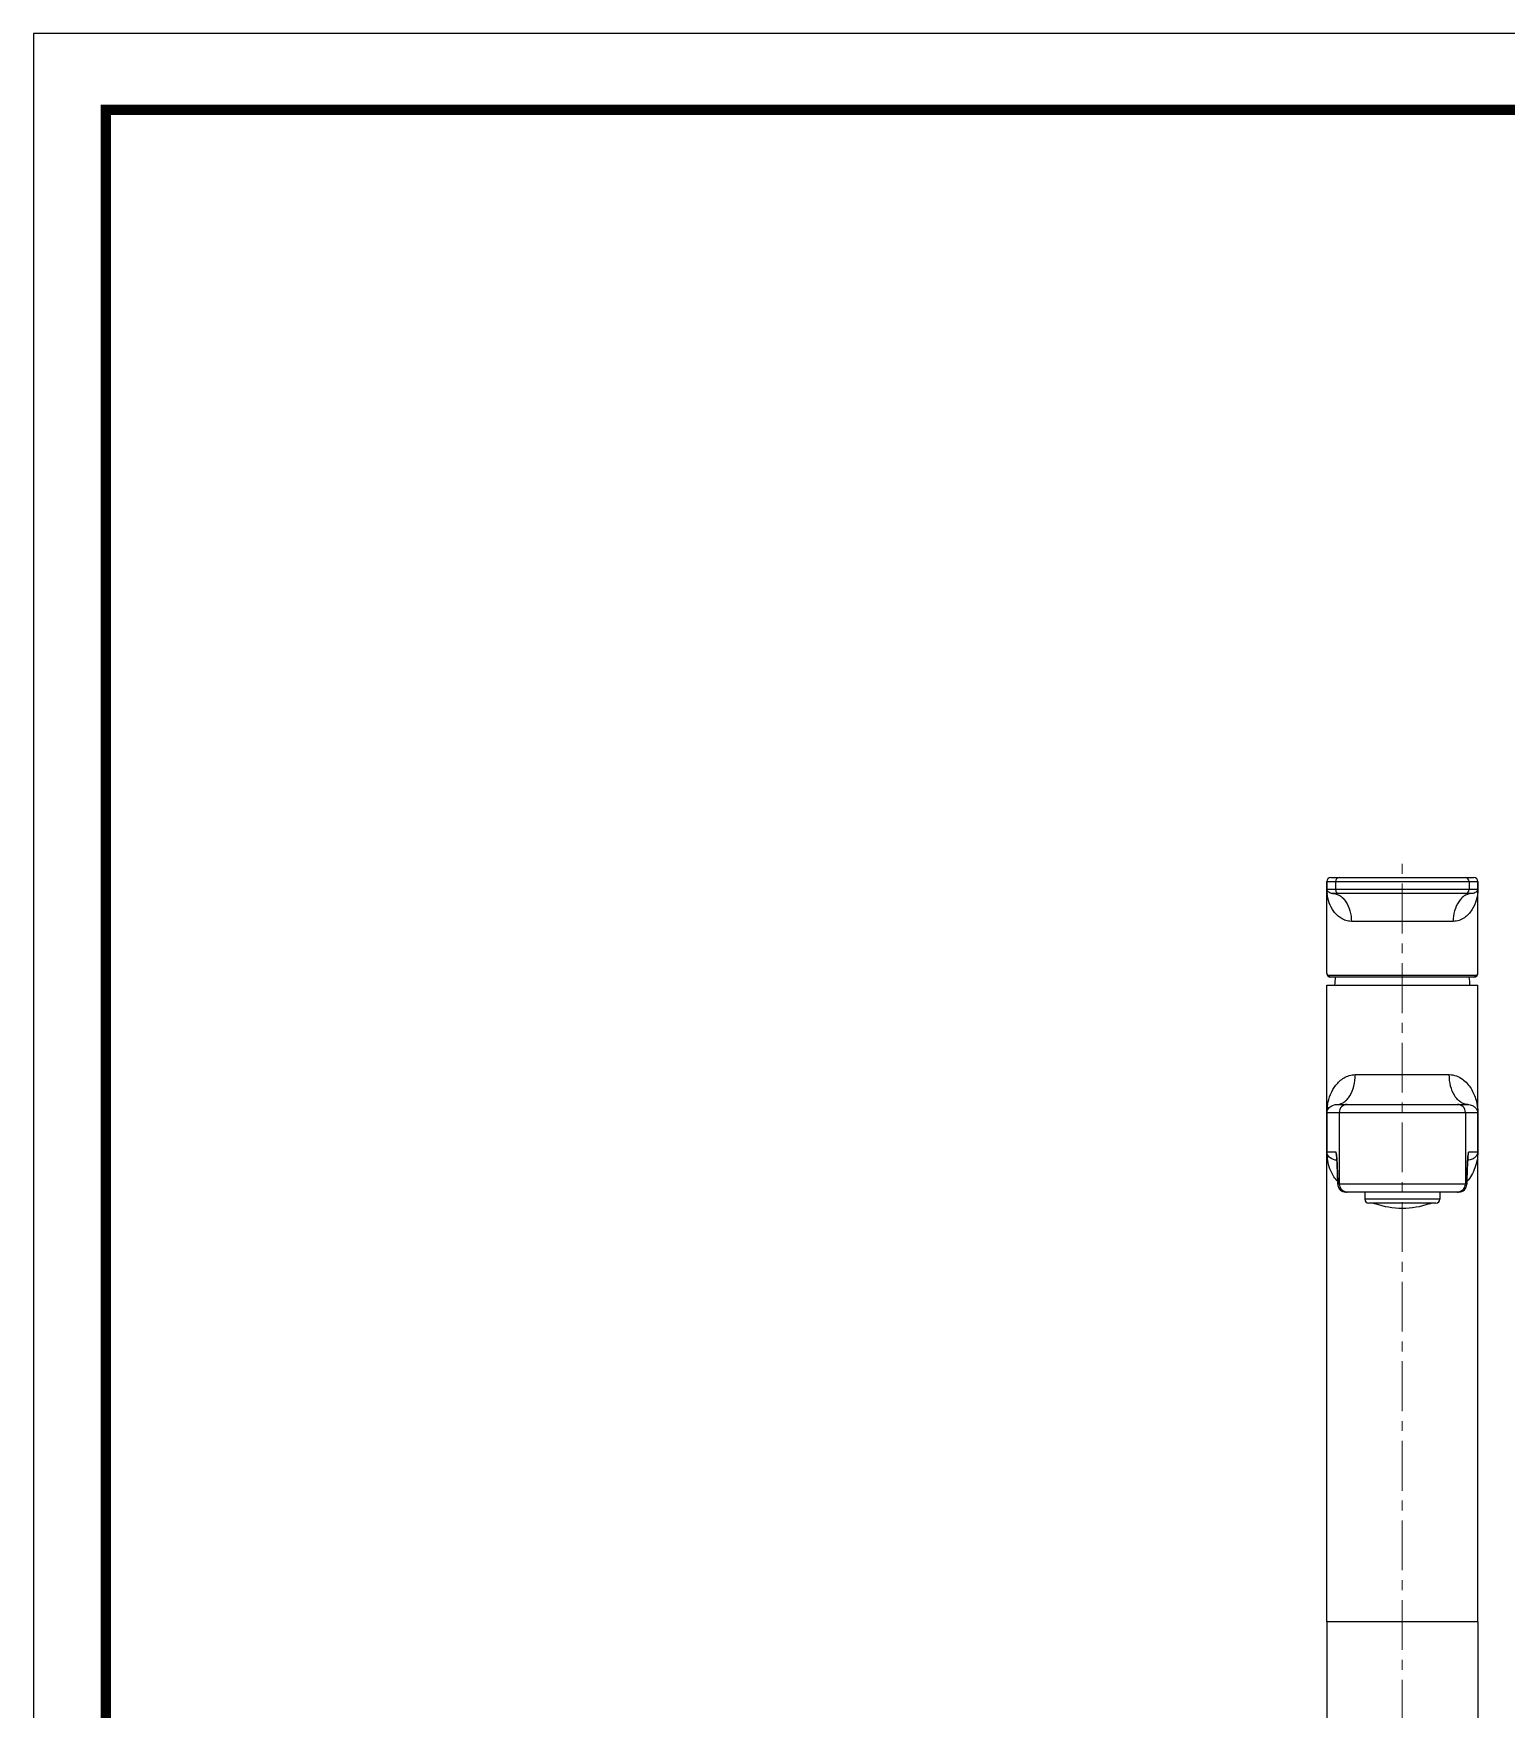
# Model space of a CAD drawing. Extents: x 0 to 1128, y 0 to 827.
# Drawn here: x 0 to 370.2, y 405.8 to 826.8 of the extents above; entities that cross this region are included whole.
import ezdxf

# ---------------------------------------------------------------- set-up
doc = ezdxf.new("R2010")
doc.units = 0
doc.header["$LTSCALE"] = 10
doc.header["$MEASUREMENT"] = 0
doc.linetypes.add('CENTER', pattern=[2, 1.25, -0.25, 0.25, -0.25])
doc.layers.get('0').update_dxf_attribs({"linetype": 'CONTINUOUS'})
for name, color, linetype in [('1', 7, 'CONTINUOUS'), ('BODY', 7, 'CONTINUOUS'), ('DEF_LAYER_ASSEM_MEMBER', 7, 'CONTINUOUS')]:
    doc.layers.add(name, color=color, linetype=linetype)

msp = doc.modelspace()

# ---------------------------------------------------------------- linework, layer by layer
at = {"ltscale": 0.5}
msp.add_lwpolyline([(0, 0), (1128.4, 0), (1128.4, 826.8), (0, 826.8)], close=True, dxfattribs=at)
at = {"color": 5, "linetype": 'ByBlock', "lineweight": 200, "const_width": 2.6}
msp.add_lwpolyline([(18.14, 35.4), (1110.14, 35.4), (1110.14, 807.6), (18.14, 807.6)], close=True, dxfattribs=at)
at = {"layer": '1', "color": 7, "linetype": 'Continuous'}
for p, q in [((334.53, 535.75), (334.53, 533.97)), ((353.43, 535.75), (353.43, 533.97)), ((352.43, 532.97), (335.53, 532.97))]:
    msp.add_line(p, q, dxfattribs=at)
at = {"layer": '1', "color": 9, "linetype": 'Continuous'}
msp.add_line((353.43, 533.97), (334.53, 533.97), dxfattribs=at)
at = {"layer": '1', "color": 7, "linetype": 'Continuous'}
for centre, radius, start, end in [((335.53, 533.97), 1, 180, 270), ((343.98, 552.47), 20.8, 249.6875, 250.6408), ((343.98, 512.34), 21.62, 108.3978, 108.5746), ((343.98, 552.47), 20.76, 250.8056, 289.1944), ((343.98, 512.34), 21.62, 71.4254, 71.6022), ((343.98, 552.47), 20.8, 289.3592, 290.3125), ((352.43, 533.97), 1, 270, 0)]:
    msp.add_arc(centre, radius, start, end, dxfattribs=at)
at = {"layer": 'BODY', "color": 1, "linetype": 'CENTER', "lineweight": 5}
msp.add_line((343.98, 300.73), (343.98, 618.75), dxfattribs=at)
at = {"layer": 'DEF_LAYER_ASSEM_MEMBER', "color": 7, "linetype": 'Continuous'}
for p, q in [((325.98, 614.75), (361.97, 614.75)), ((324.98, 590.77), (324.98, 613.75)), ((361.48, 610.75), (326.47, 610.75)), ((362.98, 590.77), (362.98, 613.75)), ((324.98, 590.76), (324.98, 590.67)), ((324.98, 590.76), (324.98, 590.76)), ((361.94, 589.75), (326.01, 589.75)), ((326.01, 589.75), (326.01, 589.75)), ((362.97, 590.66), (362.98, 590.76)), ((362.98, 590.76), (362.98, 590.76)), ((324.98, 427.75), (324.98, 587.75)), ((324.98, 587.75), (362.98, 587.75)), ((362.98, 427.75), (362.98, 587.75)), ((327.51, 557.75), (360.44, 557.75)), ((327.55, 543.75), (327.51, 543.75)), ((360.44, 543.75), (360.4, 543.75)), ((327.76, 538.21), (327.77, 537.7)), ((358.18, 535.75), (329.77, 535.75)), ((360.18, 537.7), (360.2, 538.27)), ((324.98, 427.75), (324.98, 307.75)), ((362.98, 427.75), (324.98, 427.75)), ((362.98, 427.75), (362.98, 307.75))]:
    msp.add_line(p, q, dxfattribs=at)
at = {"layer": 'DEF_LAYER_ASSEM_MEMBER', "color": 9, "linetype": 'Continuous'}
for p, q in [((324.98, 613.75), (324.98, 611.75)), ((324.98, 613.75), (362.98, 613.75)), ((362.97, 611.75), (324.98, 611.75)), ((327.18, 613.75), (327.18, 611.75)), ((360.77, 613.75), (360.77, 611.75)), ((362.97, 613.75), (362.97, 611.75)), ((356.77, 603.75), (331.18, 603.75)), ((325.53, 590.25), (362.42, 590.25)), ((332.17, 565.25), (355.78, 565.25)), ((324.98, 555.75), (324.98, 545.75)), ((324.98, 555.75), (362.97, 555.75)), ((328.12, 555.75), (328.12, 537.75)), ((359.83, 555.75), (359.83, 537.75)), ((362.97, 555.75), (362.97, 545.75)), ((327.3, 545.75), (324.98, 545.75)), ((362.97, 545.75), (360.65, 545.75)), ((327.77, 537.7), (327.77, 537.75)), ((360.18, 537.75), (327.77, 537.75)), ((360.18, 537.7), (360.18, 537.75))]:
    msp.add_line(p, q, dxfattribs=at)
at = {"layer": 'DEF_LAYER_ASSEM_MEMBER', "color": 7, "linetype": 'Continuous'}
for points in [[(324.98, 590.67), (325.14, 590.15), (325.57, 589.82), (326.01, 589.75)], [(361.94, 589.75), (362.38, 589.82), (362.8, 590.15), (362.97, 590.66)], [(327.42, 545.14), (327.42, 545.15), (327.43, 545.08)], [(327.43, 545.08), (327.45, 544.98), (327.46, 544.83), (327.48, 544.64), (327.5, 544.41), (327.52, 544.15), (327.54, 543.83), (327.56, 543.48), (327.59, 543.08), (327.61, 542.64), (327.63, 542.15), (327.65, 541.61), (327.67, 541.03), (327.69, 540.39), (327.72, 539.71), (327.74, 538.99), (327.76, 538.21)], [(360.2, 538.27), (360.22, 539.06), (360.24, 539.8), (360.26, 540.49), (360.28, 541.13), (360.3, 541.72), (360.33, 542.25), (360.35, 542.74), (360.37, 543.18), (360.39, 543.58), (360.41, 543.93), (360.44, 544.24), (360.46, 544.5), (360.48, 544.72), (360.5, 544.9), (360.51, 545.04), (360.52, 545.12), (360.53, 545.14)]]:
    msp.add_lwpolyline(points, dxfattribs=at)
for centre, radius, start, end in [((325.98, 613.75), 1, 90, 180), ((361.98, 613.75), 1, 0, 90), ((340.28, 587.75), 13.3, 171.3188, 180), ((347.67, 587.75), 13.3, 0, 8.6812), ((329.77, 537.75), 2, 181.2905, 269.997), ((358.18, 537.75), 2, 270.003, 358.7095)]:
    msp.add_arc(centre, radius, start, end, dxfattribs=at)
at = {"layer": 'DEF_LAYER_ASSEM_MEMBER', "color": 9, "linetype": 'Continuous'}
for centre, radius, start, end in [((325.98, 613.75), 1, 90.0137, 180.0073), ((328.18, 613.75), 1, 90.0137, 180.0073), ((359.77, 613.75), 1, 359.9927, 89.9863), ((361.97, 613.75), 1, 359.9927, 89.9863), ((326.18, 612.2), 1.28, 200.7347, 206.838), ((335.95, 612.13), 10.97, 181.9744, 187.2155), ((328.18, 611.75), 1, 179.9927, 269.9863), ((359.77, 611.75), 1, 270.0137, 0.0073), ((338.26, 555.33), 13.29, 176.3535, 178.2042), ((338.16, 555.34), 13.18, 169.4773, 176.3636), ((330.12, 555.75), 2, 90.0137, 180.0073), ((357.83, 555.75), 2, 359.9927, 89.9863), ((338.26, 546.16), 13.29, 181.7958, 183.6465), ((338.16, 546.15), 13.18, 183.6364, 190.5227), ((329.32, 545.75), 2.02, 180.0653, 198.0317), ((329.29, 545.74), 1.99, 198.0792, 200.2844), ((327.51, 540.88), 2.86, 89.3108, 89.9999), ((360.44, 540.88), 2.86, 90.0001, 90.6877), ((358.66, 545.74), 1.99, 339.7135, 341.9437), ((358.63, 545.75), 2.02, 341.9908, 359.9348), ((329.74, 537.75), 1.97, 180.0007, 181.3077), ((329.78, 537.75), 2.02, 181.3509, 197.6622), ((329.77, 537.75), 2, 197.7156, 206.1402), ((329.77, 537.75), 2, 206.1394, 215.7653), ((330.12, 537.75), 2, 179.994, 259.9543), ((329.77, 537.75), 2.01, 215.8053, 226.6748), ((329.77, 537.75), 2, 226.6705, 233.8727), ((329.77, 537.75), 2, 233.9116, 246.6918), ((329.77, 537.74), 1.99, 246.7017, 251.9994), ((329.77, 537.76), 2.01, 252.05, 269.9349), ((330.12, 537.75), 2, 259.9526, 269.9694), ((357.83, 537.75), 2, 270.0306, 280.0474), ((357.83, 537.75), 2, 280.0457, 0.006), ((358.18, 537.75), 2, 270.0132, 358.7179), ((358.21, 537.75), 1.97, 358.6923, 359.9993)]:
    msp.add_arc(centre, radius, start, end, dxfattribs=at)
for points, start_tangent, end_tangent in [([(326.47, 610.75), (325.52, 611.07), (325.04, 611.62)], (-1, 0.000011), (-0.450793, 0.892629)), ([(331.18, 603.75), (329.8, 603.96), (328.6, 604.52), (327.6, 605.3), (326.78, 606.24), (325.64, 608.4), (325.06, 610.75)], (-1, -0.000004), (-0.125659, 0.992073)), ([(326.47, 610.75), (327.39, 610.61), (328.28, 610.21), (329.09, 609.57), (329.8, 608.7), (330.83, 606.43), (331.18, 603.75)], (1, 0), (0, -1)), ([(362.97, 611.75), (362.55, 609.12), (361.46, 606.67), (360.62, 605.58), (359.57, 604.67), (358.29, 604.01), (356.77, 603.75)], (-0.034467, -0.999406), (-1, 0.000002)), ([(361.48, 610.75), (360.56, 610.61), (359.67, 610.21), (358.86, 609.57), (358.15, 608.7), (357.12, 606.43), (356.77, 603.75)], (-1, 0), (0, -1)), ([(362.97, 611.75), (362.5, 611.12), (361.48, 610.75)], (-0.353242, -0.935532), (-1, -0.000014)), ([(324.98, 590.76), (324.98, 590.69)], (0.000833, -1), (0.082536, -0.996588)), ([(324.98, 590.69), (325.03, 590.49), (325.13, 590.36), (325.53, 590.25)], (0.082536, -0.996588), (1, -0.000277)), ([(325.53, 590.25), (325.67, 589.89), (326.01, 589.75)], (0, -1), (0.999998, -0.001874)), ([(362.42, 590.25), (362.28, 589.89), (361.94, 589.75)], (0, -1), (-0.999998, -0.001954)), ([(362.42, 590.25), (362.82, 590.36), (362.92, 590.49), (362.97, 590.69)], (1, 0.000277), (0.081836, 0.996646)), ([(362.97, 590.69), (362.98, 590.76)], (0.081836, 0.996646), (0.0008, 1)), ([(325.2, 557.75), (325.95, 560.28), (327.29, 562.59), (329.33, 564.43), (330.65, 565.02), (332.17, 565.25)], (0.182907, 0.98313), (1, -0.000295)), ([(327.51, 557.75), (328.42, 557.89), (329.3, 558.32), (330.1, 559.01), (330.81, 559.94), (331.82, 562.38), (332.17, 565.25)], (1, 0), (0, 1)), ([(360.44, 557.75), (359.53, 557.89), (358.65, 558.32), (357.85, 559.01), (357.14, 559.94), (356.13, 562.38), (355.78, 565.25)], (-1, 0), (-0.000003, 1)), ([(355.78, 565.25), (357.57, 564.93), (359.07, 564.13), (360.29, 563.03), (361.25, 561.74), (362.5, 558.84), (362.97, 555.75)], (1, 0.000299), (0.031348, -0.999509)), ([(324.98, 555.75), (325.11, 556.17)], (0.203489, 0.979077), (0.39134, 0.920246)), ([(325.11, 545.33), (324.98, 545.75)], (-0.39134, 0.920246), (-0.203486, 0.979078)), ([(327.75, 538.37), (326.81, 539.58), (325.2, 543.75)], (-0.678404, 0.734689), (-0.182908, 0.98313)), ([(327.49, 544.58), (327.45, 545.09), (327.4, 545.45), (327.35, 545.67), (327.32, 545.73), (327.3, 545.75)], (-0.080736, 0.996736), (-1, 0.000454)), ([(327.55, 543.76), (327.54, 543.99), (327.49, 544.58)], (-0.060209, 0.998186), (-0.080736, 0.996736)), ([(327.77, 537.75), (327.67, 541.21), (327.55, 543.76)], (-0.023414, 0.999726), (-0.060209, 0.998186)), ([(360.4, 543.76), (360.28, 541.21), (360.18, 537.75)], (-0.060209, -0.998186), (-0.023414, -0.999726)), ([(362.97, 545.75), (362.24, 541.85), (360.21, 538.38)], (-0.031348, -0.999509), (-0.677823, -0.735225)), ([(360.46, 544.58), (360.44, 544.4), (360.4, 543.76)], (-0.080736, -0.996736), (-0.060209, -0.998186)), ([(360.65, 545.75), (360.63, 545.73), (360.6, 545.67), (360.55, 545.45), (360.5, 545.09), (360.46, 544.58)], (-1, -0.000455), (-0.080736, -0.996736))]:
    msp.add_spline(points, degree=3, dxfattribs=dict(at, start_tangent=start_tangent, end_tangent=end_tangent))
at = {"layer": 'DEF_LAYER_ASSEM_MEMBER', "color": 7, "linetype": 'Continuous'}
for points, start_tangent, end_tangent in [([(325.11, 556.17), (325.88, 557.17), (327.51, 557.75)], (0.391304, 0.920262), (1, -0.000104)), ([(360.44, 557.75), (361.55, 557.49), (362.27, 556.99), (362.97, 555.75)], (1, 0.000154), (0.203581, -0.979058)), ([(327.51, 543.75), (325.88, 544.33), (325.11, 545.33)], (-1, -0.000115), (-0.391305, 0.920261)), ([(362.97, 545.75), (362.27, 544.51), (361.55, 544), (360.44, 543.75)], (-0.20358, -0.979058), (-1, 0.000152))]:
    msp.add_spline(points, degree=3, dxfattribs=dict(at, start_tangent=start_tangent, end_tangent=end_tangent))

doc.saveas('drawing.dxf')
